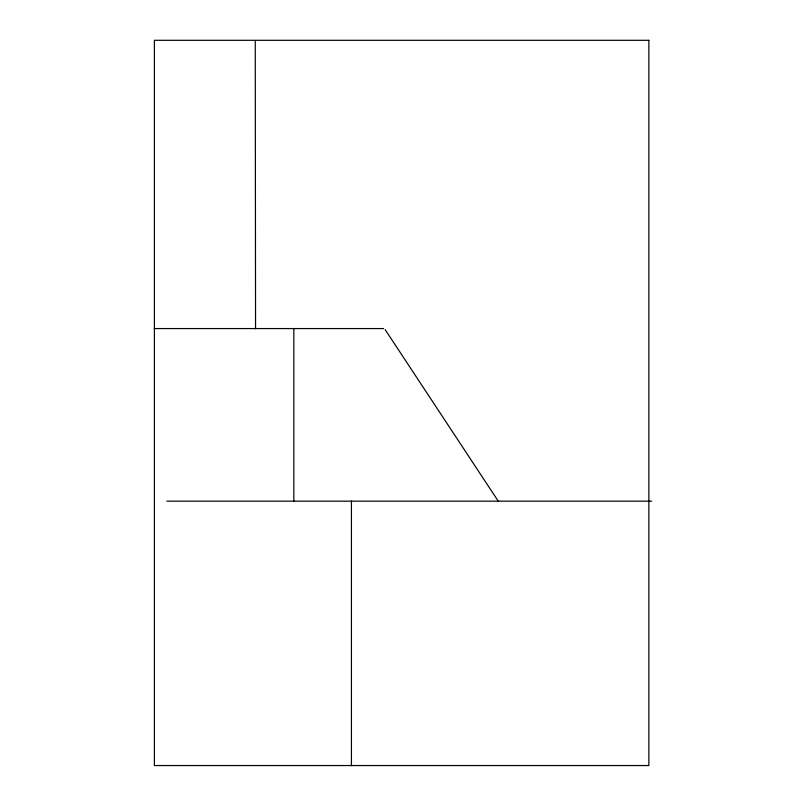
<?xml version="1.0" encoding="UTF-8"?>
<svg xmlns="http://www.w3.org/2000/svg" width="806" height="806" viewBox="0 0 806 806"><rect width="100%" height="100%" fill="white"/><g stroke="black" fill="none" stroke-linecap="round" stroke-linejoin="round"><path stroke-width="1.21" d="M154.399 328.566L383.585 328.566M166.822 501.171L651.601 501.171M385.137 329.594L498.158 501.01M255.26 41.308L255.552 328.767M351.426 501.01L351.426 765.7M293.837 328.566L293.837 501.171M648.86 40.3L154.399 40.3L154.399 765.539L648.86 765.539L648.86 40.3"/></g></svg>
